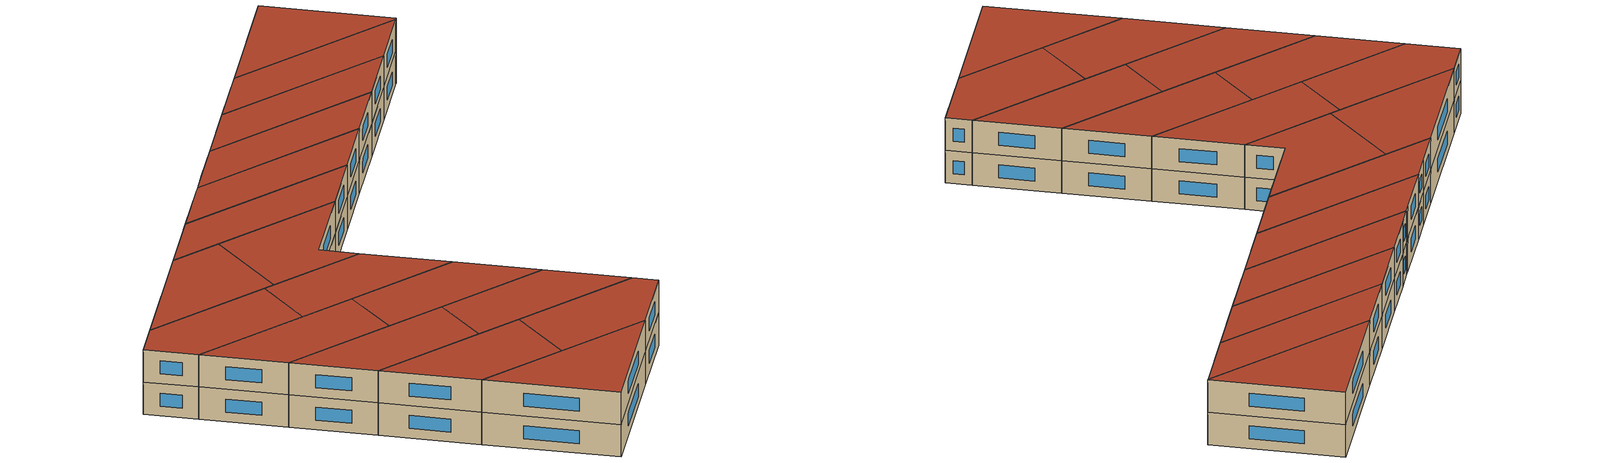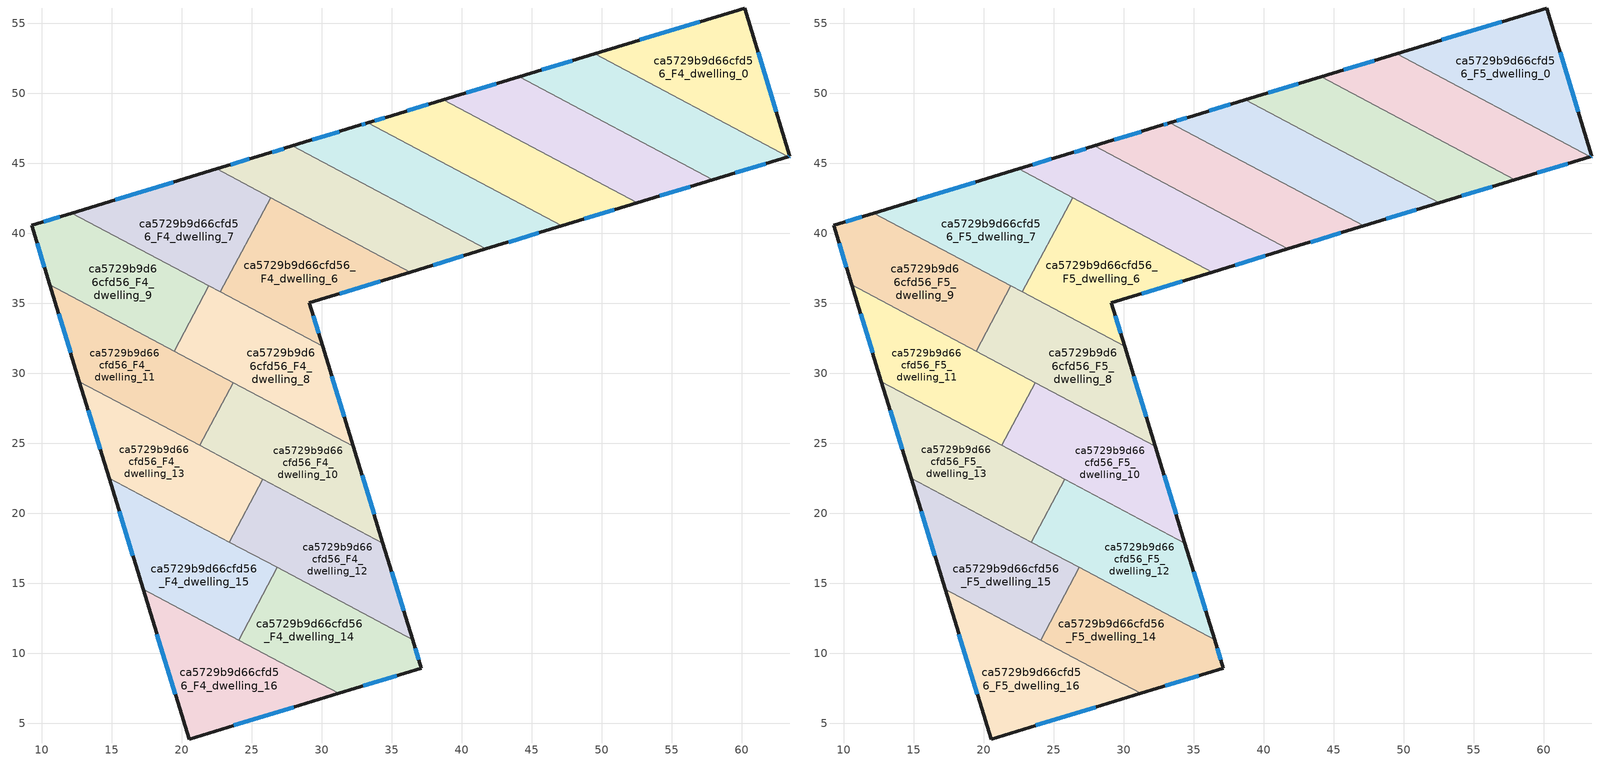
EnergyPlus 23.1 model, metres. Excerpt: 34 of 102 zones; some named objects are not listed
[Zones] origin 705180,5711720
ca5729b9d66cfd56_F4_dwelling_0
 floor to ca5729b9d66cfd56_F3_dwelling_0 (EU_floor_Construction): 60.18,56.08 63.43,45.5 63.31,45.47 49.49,52.82 z12
 wall outside (EU_wall_Construction): 63.31,45.47 63.43,45.5 60.18,56.08 49.49,52.82 z12:15
 wall to ca5729b9d66cfd56_F4_dwelling_1 (EU_wall_Construction): 49.49,52.82 63.31,45.47 z12:15
 window (EU_Window_Construction): 56.98,55.11 52.69,53.8 / 62.45,48.67 61.15,52.92 / 63.35,45.48 63.39,45.49 z12.9:14.1
ca5729b9d66cfd56_F4_dwelling_1
 floor to ca5729b9d66cfd56_F3_dwelling_1 (EU_floor_Construction): 63.31,45.47 57.91,43.82 44.08,51.18 49.49,52.82 z12
 wall outside (EU_wall_Construction): 49.49,52.82 44.08,51.18 / 57.91,43.82 63.31,45.47 z12:15
 wall to ca5729b9d66cfd56_F4_dwelling_2 (EU_wall_Construction): 44.08,51.18 57.91,43.82 z12:15
 window (EU_Window_Construction): 47.87,52.33 45.7,51.67 / 59.53,44.31 61.69,44.97 z12.9:14.1
ca5729b9d66cfd56_F4_dwelling_10
 floor to ca5729b9d66cfd56_F3_dwelling_10 (EU_floor_Construction): 32.25,24.77 34.36,17.87 21.27,24.84 23.66,29.33 z12
 wall outside (EU_wall_Construction): 34.36,17.87 32.25,24.77 z12:15
 wall to ca5729b9d66cfd56_F4_dwelling_11 (EU_wall_Construction): 23.66,29.33 21.27,24.84 z12:15
 wall to ca5729b9d66cfd56_F4_dwelling_12 (EU_wall_Construction): 25.78,22.44 34.36,17.87 z12:15
 wall to ca5729b9d66cfd56_F4_dwelling_8 (EU_wall_Construction): 32.25,24.77 23.66,29.33 z12:15
 wall to ca5729b9d66cfd56_F4_dwelling_13 (EU_wall_Construction): 21.27,24.84 25.78,22.44 z12:15
 window (EU_Window_Construction): 33.73,19.94 32.88,22.7 z12.9:14.1
ca5729b9d66cfd56_F4_dwelling_11
 floor to ca5729b9d66cfd56_F3_dwelling_11 (EU_floor_Construction): 23.66,29.33 21.27,24.84 12.69,29.41 10.57,36.3 z12
 wall outside (EU_wall_Construction): 10.57,36.3 12.69,29.41 z12:15
 wall to ca5729b9d66cfd56_F4_dwelling_9 (EU_wall_Construction): 19.46,31.57 10.57,36.3 z12:15
 wall to ca5729b9d66cfd56_F4_dwelling_13 (EU_wall_Construction): 12.69,29.41 21.27,24.84 z12:15
 wall to ca5729b9d66cfd56_F4_dwelling_8 (EU_wall_Construction): 23.66,29.33 19.46,31.57 z12:15
 window (EU_Window_Construction): 11.21,34.24 12.05,31.47 z12.9:14.1
ca5729b9d66cfd56_F4_dwelling_12
 floor to ca5729b9d66cfd56_F3_dwelling_12 (EU_floor_Construction): 34.36,17.87 36.47,10.98 23.38,17.94 25.78,22.44 z12
 wall outside (EU_wall_Construction): 36.47,10.98 34.36,17.87 z12:15
 wall to ca5729b9d66cfd56_F4_dwelling_13 (EU_wall_Construction): 25.78,22.44 23.38,17.94 z12:15
 wall to ca5729b9d66cfd56_F4_dwelling_14 (EU_wall_Construction): 26.8,16.13 36.47,10.98 z12:15
 wall to ca5729b9d66cfd56_F4_dwelling_15 (EU_wall_Construction): 23.38,17.94 26.8,16.13 z12:15
 window (EU_Window_Construction): 35.84,13.04 34.99,15.81 z12.9:14.1
ca5729b9d66cfd56_F4_dwelling_13
 floor to ca5729b9d66cfd56_F3_dwelling_13 (EU_floor_Construction): 25.78,22.44 23.38,17.94 14.8,22.51 12.69,29.41 z12
 wall outside (EU_wall_Construction): 12.69,29.41 14.8,22.51 z12:15
 wall to ca5729b9d66cfd56_F4_dwelling_15 (EU_wall_Construction): 14.8,22.51 23.38,17.94 z12:15
 window (EU_Window_Construction): 13.32,27.34 14.17,24.58 z12.9:14.1
ca5729b9d66cfd56_F4_dwelling_14
 floor to ca5729b9d66cfd56_F3_dwelling_14 (EU_floor_Construction): 36.47,10.98 37.1,8.93 31.2,7.14 24.05,10.95 26.8,16.12 z12
 wall outside (EU_wall_Construction): 31.2,7.14 37.1,8.93 36.47,10.98 z12:15
 wall to ca5729b9d66cfd56_F4_dwelling_15 (EU_wall_Construction): 26.8,16.12 24.05,10.95 z12:15
 wall to ca5729b9d66cfd56_F4_dwelling_16 (EU_wall_Construction): 24.05,10.95 31.2,7.14 z12:15
 window (EU_Window_Construction): 36.91,9.55 36.66,10.37 / 32.97,7.67 35.34,8.4 z12.9:14.1
ca5729b9d66cfd56_F4_dwelling_15
 floor to ca5729b9d66cfd56_F3_dwelling_15 (EU_floor_Construction): 26.8,16.12 24.05,10.95 17.23,14.57 14.8,22.51 z12
 wall outside (EU_wall_Construction): 14.8,22.51 17.23,14.57 z12:15
 wall to ca5729b9d66cfd56_F4_dwelling_16 (EU_wall_Construction): 17.23,14.57 24.04,10.95 z12:15
 window (EU_Window_Construction): 15.53,20.13 16.51,16.95 z12.9:14.1
ca5729b9d66cfd56_F4_dwelling_16
 floor to ca5729b9d66cfd56_F3_dwelling_16 (EU_floor_Construction): 31.2,7.14 20.51,3.88 17.23,14.57 z12
 wall outside (EU_wall_Construction): 17.23,14.57 20.51,3.88 31.2,7.14 z12:15
 window (EU_Window_Construction): 18.22,11.37 19.53,7.08 / 23.71,4.85 28,6.16 z12.9:14.1
ca5729b9d66cfd56_F4_dwelling_2
 floor to ca5729b9d66cfd56_F3_dwelling_2 (EU_floor_Construction): 57.91,43.82 52.51,42.17 38.68,49.53 44.08,51.18 z12
 wall outside (EU_wall_Construction): 44.08,51.18 38.68,49.53 / 52.51,42.17 57.91,43.82 z12:15
 wall to ca5729b9d66cfd56_F4_dwelling_3 (EU_wall_Construction): 38.68,49.53 52.51,42.17 z12:15
 window (EU_Window_Construction): 42.47,50.68 40.3,50.02 / 54.13,42.66 56.29,43.32 z12.9:14.1
ca5729b9d66cfd56_F4_dwelling_3
 floor to ca5729b9d66cfd56_F3_dwelling_3 (EU_floor_Construction): 52.51,42.17 47.11,40.52 33.28,47.88 35,48.41 38.68,49.53 z12
 wall outside (EU_wall_Construction): 47.11,40.52 52.51,42.17 / 38.68,49.53 35,48.41 33.28,47.88 z12:15
 wall to ca5729b9d66cfd56_F4_dwelling_4 (EU_wall_Construction): 33.28,47.88 47.11,40.52 z12:15
 window (EU_Window_Construction): 48.73,41.02 50.9,41.68 / 34.48,48.25 33.79,48.04 / 37.58,49.19 36.1,48.74 z12.9:14.1
ca5729b9d66cfd56_F4_dwelling_4
 floor to ca5729b9d66cfd56_F3_dwelling_4 (EU_floor_Construction): 47.11,40.52 41.72,38.88 27.88,46.24 32.66,47.7 33.28,47.88 z12
 wall outside (EU_wall_Construction): 41.72,38.88 47.11,40.52 / 33.28,47.88 32.66,47.7 27.88,46.24 z12:15
 wall to ca5729b9d66cfd56_F4_dwelling_5 (EU_wall_Construction): 27.88,46.24 41.72,38.88 z12:15
 window (EU_Window_Construction): 43.33,39.37 45.5,40.03 / 31.23,47.26 29.31,46.67 / 33.09,47.83 32.84,47.75 z12.9:14.1
ca5729b9d66cfd56_F4_dwelling_5
 floor to ca5729b9d66cfd56_F3_dwelling_5 (EU_floor_Construction): 41.72,38.88 36.32,37.23 22.48,44.59 25.82,45.61 27.88,46.24 z12
 wall outside (EU_wall_Construction): 36.32,37.23 41.72,38.88 / 27.88,46.24 25.82,45.61 22.48,44.59 z12:15
 wall to ca5729b9d66cfd56_F4_dwelling_6 (EU_wall_Construction): 26.33,42.54 36.32,37.23 z12:15
 wall to ca5729b9d66cfd56_F4_dwelling_7 (EU_wall_Construction): 22.48,44.59 26.33,42.54 z12:15
 window (EU_Window_Construction): 37.94,37.72 40.1,38.38 / 24.82,45.3 23.48,44.9 / 27.26,46.05 26.44,45.79 z12.9:14.1
ca5729b9d66cfd56_F4_dwelling_6
 floor to ca5729b9d66cfd56_F3_dwelling_6 (EU_floor_Construction): 36.32,37.23 29.1,35.03 30.06,31.91 22.75,35.8 26.33,42.54 z12
 wall outside (EU_wall_Construction): 30.06,31.91 29.1,35.03 36.32,37.23 z12:15
 wall to ca5729b9d66cfd56_F4_dwelling_7 (EU_wall_Construction): 26.33,42.54 22.75,35.8 z12:15
 wall to ca5729b9d66cfd56_F4_dwelling_8 (EU_wall_Construction): 22.75,35.8 30.06,31.91 z12:15
 window (EU_Window_Construction): 31.26,35.68 34.16,36.57 / 29.77,32.84 29.39,34.09 z12.9:14.1
ca5729b9d66cfd56_F4_dwelling_7
 floor to ca5729b9d66cfd56_F3_dwelling_7 (EU_floor_Construction): 26.33,42.54 22.75,35.8 12.15,41.44 22.48,44.59 z12
 wall outside (EU_wall_Construction): 22.48,44.59 12.15,41.44 z12:15
 wall to ca5729b9d66cfd56_F4_dwelling_9 (EU_wall_Construction): 12.15,41.44 21.93,36.23 z12:15
 wall to ca5729b9d66cfd56_F4_dwelling_8 (EU_wall_Construction): 21.94,36.23 22.75,35.8 z12:15
 window (EU_Window_Construction): 19.39,43.65 15.24,42.38 z12.9:14.1
ca5729b9d66cfd56_F4_dwelling_8
 floor to ca5729b9d66cfd56_F3_dwelling_8 (EU_floor_Construction): 30.06,31.91 32.25,24.77 19.46,31.57 21.94,36.23 z12
 wall outside (EU_wall_Construction): 32.25,24.77 30.06,31.91 z12:15
 wall to ca5729b9d66cfd56_F4_dwelling_9 (EU_wall_Construction): 21.94,36.23 19.46,31.57 z12:15
 window (EU_Window_Construction): 31.59,26.9 30.71,29.77 z12.9:14.1
ca5729b9d66cfd56_F4_dwelling_9
 floor to ca5729b9d66cfd56_F3_dwelling_9 (EU_floor_Construction): 21.94,36.23 19.46,31.57 10.57,36.3 9.27,40.56 12.15,41.44 z12
 wall outside (EU_wall_Construction): 12.15,41.44 9.27,40.56 10.57,36.3 z12:15
 window (EU_Window_Construction): 9.66,39.29 10.18,37.58 / 11.29,41.18 10.13,40.82 z12.9:14.1
ca5729b9d66cfd56_F5_dwelling_0
 floor to ca5729b9d66cfd56_F4_dwelling_0 (EU_floor_Construction): 60.18,56.08 63.43,45.5 63.31,45.47 49.49,52.82 z15
 wall outside (EU_wall_Construction): 63.31,45.47 63.43,45.5 60.18,56.08 49.49,52.82 z15:18
 wall to ca5729b9d66cfd56_F5_dwelling_1 (EU_wall_Construction): 49.49,52.82 63.31,45.47 z15:18
 window (EU_Window_Construction): 56.98,55.11 52.69,53.8 / 62.45,48.67 61.15,52.92 / 63.35,45.48 63.39,45.49 z15.9:17.1
 roof outside (EU_roof_Construction): 63.43,45.5 60.18,56.08 49.49,52.82 63.31,45.47 z18
ca5729b9d66cfd56_F5_dwelling_1
 floor to ca5729b9d66cfd56_F4_dwelling_1 (EU_floor_Construction): 63.31,45.47 57.91,43.82 44.08,51.18 49.49,52.82 z15
 wall outside (EU_wall_Construction): 49.49,52.82 44.08,51.18 / 57.91,43.82 63.31,45.47 z15:18
 wall to ca5729b9d66cfd56_F5_dwelling_2 (EU_wall_Construction): 44.08,51.18 57.91,43.82 z15:18
 window (EU_Window_Construction): 47.87,52.33 45.7,51.67 / 59.53,44.31 61.69,44.97 z15.9:17.1
 roof outside (EU_roof_Construction): 63.31,45.47 49.49,52.82 44.08,51.18 57.91,43.82 z18
ca5729b9d66cfd56_F5_dwelling_10
 floor to ca5729b9d66cfd56_F4_dwelling_10 (EU_floor_Construction): 32.25,24.77 34.36,17.87 21.27,24.84 23.66,29.33 z15
 wall outside (EU_wall_Construction): 34.36,17.87 32.25,24.77 z15:18
 wall to ca5729b9d66cfd56_F5_dwelling_11 (EU_wall_Construction): 23.66,29.33 21.27,24.84 z15:18
 wall to ca5729b9d66cfd56_F5_dwelling_12 (EU_wall_Construction): 25.78,22.44 34.36,17.87 z15:18
 wall to ca5729b9d66cfd56_F5_dwelling_8 (EU_wall_Construction): 32.25,24.77 23.66,29.33 z15:18
 wall to ca5729b9d66cfd56_F5_dwelling_13 (EU_wall_Construction): 21.27,24.84 25.78,22.44 z15:18
 window (EU_Window_Construction): 33.73,19.94 32.88,22.7 z15.9:17.1
 roof outside (EU_roof_Construction): 34.36,17.87 32.25,24.77 23.66,29.33 21.27,24.84 z18
ca5729b9d66cfd56_F5_dwelling_11
 floor to ca5729b9d66cfd56_F4_dwelling_11 (EU_floor_Construction): 23.66,29.33 21.27,24.84 12.69,29.41 10.57,36.3 z15
 wall outside (EU_wall_Construction): 10.57,36.3 12.69,29.41 z15:18
 wall to ca5729b9d66cfd56_F5_dwelling_9 (EU_wall_Construction): 19.46,31.57 10.57,36.3 z15:18
 wall to ca5729b9d66cfd56_F5_dwelling_13 (EU_wall_Construction): 12.69,29.41 21.27,24.84 z15:18
 wall to ca5729b9d66cfd56_F5_dwelling_8 (EU_wall_Construction): 23.66,29.33 19.46,31.57 z15:18
 window (EU_Window_Construction): 11.21,34.24 12.05,31.47 z15.9:17.1
 roof outside (EU_roof_Construction): 21.27,24.84 23.66,29.33 10.57,36.3 12.69,29.41 z18
ca5729b9d66cfd56_F5_dwelling_12
 floor to ca5729b9d66cfd56_F4_dwelling_12 (EU_floor_Construction): 34.36,17.87 36.47,10.98 23.38,17.94 25.78,22.44 z15
 wall outside (EU_wall_Construction): 36.47,10.98 34.36,17.87 z15:18
 wall to ca5729b9d66cfd56_F5_dwelling_13 (EU_wall_Construction): 25.78,22.44 23.38,17.94 z15:18
 wall to ca5729b9d66cfd56_F5_dwelling_14 (EU_wall_Construction): 26.8,16.13 36.47,10.98 z15:18
 wall to ca5729b9d66cfd56_F5_dwelling_15 (EU_wall_Construction): 23.38,17.94 26.8,16.13 z15:18
 window (EU_Window_Construction): 35.84,13.04 34.99,15.81 z15.9:17.1
 roof outside (EU_roof_Construction): 36.47,10.98 34.36,17.87 25.78,22.44 23.38,17.94 z18
ca5729b9d66cfd56_F5_dwelling_13
 floor to ca5729b9d66cfd56_F4_dwelling_13 (EU_floor_Construction): 25.78,22.44 23.38,17.94 14.8,22.51 12.69,29.41 z15
 wall outside (EU_wall_Construction): 12.69,29.41 14.8,22.51 z15:18
 wall to ca5729b9d66cfd56_F5_dwelling_15 (EU_wall_Construction): 14.8,22.51 23.38,17.94 z15:18
 window (EU_Window_Construction): 13.32,27.34 14.17,24.58 z15.9:17.1
 roof outside (EU_roof_Construction): 23.38,17.94 25.78,22.44 12.69,29.41 14.8,22.51 z18
ca5729b9d66cfd56_F5_dwelling_14
 floor to ca5729b9d66cfd56_F4_dwelling_14 (EU_floor_Construction): 36.47,10.98 37.1,8.93 31.2,7.14 24.05,10.95 26.8,16.12 z15
 wall outside (EU_wall_Construction): 31.2,7.14 37.1,8.93 36.47,10.98 z15:18
 wall to ca5729b9d66cfd56_F5_dwelling_15 (EU_wall_Construction): 26.8,16.12 24.05,10.95 z15:18
 wall to ca5729b9d66cfd56_F5_dwelling_16 (EU_wall_Construction): 24.05,10.95 31.2,7.14 z15:18
 window (EU_Window_Construction): 36.91,9.55 36.66,10.37 / 32.97,7.67 35.34,8.4 z15.9:17.1
 roof outside (EU_roof_Construction): 37.1,8.93 36.47,10.98 26.8,16.12 24.05,10.95 31.2,7.14 z18
ca5729b9d66cfd56_F5_dwelling_15
 floor to ca5729b9d66cfd56_F4_dwelling_15 (EU_floor_Construction): 26.8,16.12 24.05,10.95 17.23,14.57 14.8,22.51 z15
 wall outside (EU_wall_Construction): 14.8,22.51 17.23,14.57 z15:18
 wall to ca5729b9d66cfd56_F5_dwelling_16 (EU_wall_Construction): 17.23,14.57 24.04,10.95 z15:18
 window (EU_Window_Construction): 15.53,20.13 16.51,16.95 z15.9:17.1
 roof outside (EU_roof_Construction): 24.05,10.95 26.8,16.12 14.8,22.51 17.23,14.57 z18
ca5729b9d66cfd56_F5_dwelling_16
 floor to ca5729b9d66cfd56_F4_dwelling_16 (EU_floor_Construction): 31.2,7.14 20.51,3.88 17.23,14.57 z15
 wall outside (EU_wall_Construction): 17.23,14.57 20.51,3.88 31.2,7.14 z15:18
 window (EU_Window_Construction): 18.22,11.37 19.53,7.08 / 23.71,4.85 28,6.16 z15.9:17.1
 roof outside (EU_roof_Construction): 31.2,7.14 17.23,14.57 20.51,3.88 z18
ca5729b9d66cfd56_F5_dwelling_2
 floor to ca5729b9d66cfd56_F4_dwelling_2 (EU_floor_Construction): 57.91,43.82 52.51,42.17 38.68,49.53 44.08,51.18 z15
 wall outside (EU_wall_Construction): 44.08,51.18 38.68,49.53 / 52.51,42.17 57.91,43.82 z15:18
 wall to ca5729b9d66cfd56_F5_dwelling_3 (EU_wall_Construction): 38.68,49.53 52.51,42.17 z15:18
 window (EU_Window_Construction): 42.47,50.68 40.3,50.02 / 54.13,42.66 56.29,43.32 z15.9:17.1
 roof outside (EU_roof_Construction): 57.91,43.82 44.08,51.18 38.68,49.53 52.51,42.17 z18
ca5729b9d66cfd56_F5_dwelling_3
 floor to ca5729b9d66cfd56_F4_dwelling_3 (EU_floor_Construction): 52.51,42.17 47.11,40.52 33.28,47.88 35,48.41 38.68,49.53 z15
 wall outside (EU_wall_Construction): 47.11,40.52 52.51,42.17 / 38.68,49.53 35,48.41 33.28,47.88 z15:18
 wall to ca5729b9d66cfd56_F5_dwelling_4 (EU_wall_Construction): 33.28,47.88 47.11,40.52 z15:18
 window (EU_Window_Construction): 48.73,41.02 50.9,41.68 / 34.48,48.25 33.79,48.04 / 37.58,49.19 36.1,48.74 z15.9:17.1
 roof outside (EU_roof_Construction): 52.51,42.17 38.68,49.53 35,48.41 33.28,47.88 47.11,40.52 z18
ca5729b9d66cfd56_F5_dwelling_4
 floor to ca5729b9d66cfd56_F4_dwelling_4 (EU_floor_Construction): 47.11,40.52 41.72,38.88 27.88,46.24 32.66,47.7 33.28,47.88 z15
 wall outside (EU_wall_Construction): 41.72,38.88 47.11,40.52 / 33.28,47.88 32.66,47.7 27.88,46.24 z15:18
 wall to ca5729b9d66cfd56_F5_dwelling_5 (EU_wall_Construction): 27.88,46.24 41.72,38.88 z15:18
 window (EU_Window_Construction): 43.33,39.37 45.5,40.03 / 31.23,47.26 29.31,46.67 / 33.09,47.83 32.84,47.75 z15.9:17.1
 roof outside (EU_roof_Construction): 47.11,40.52 33.28,47.88 32.66,47.7 27.88,46.24 41.72,38.88 z18
ca5729b9d66cfd56_F5_dwelling_5
 floor to ca5729b9d66cfd56_F4_dwelling_5 (EU_floor_Construction): 41.72,38.88 36.32,37.23 22.48,44.59 25.82,45.61 27.88,46.24 z15
 wall outside (EU_wall_Construction): 36.32,37.23 41.72,38.88 / 27.88,46.24 25.82,45.61 22.48,44.59 z15:18
 wall to ca5729b9d66cfd56_F5_dwelling_6 (EU_wall_Construction): 26.33,42.54 36.32,37.23 z15:18
 wall to ca5729b9d66cfd56_F5_dwelling_7 (EU_wall_Construction): 22.48,44.59 26.33,42.54 z15:18
 window (EU_Window_Construction): 37.94,37.72 40.1,38.38 / 24.82,45.3 23.48,44.9 / 27.26,46.05 26.44,45.79 z15.9:17.1
 roof outside (EU_roof_Construction): 41.72,38.88 27.88,46.24 25.82,45.61 22.48,44.59 36.32,37.23 z18
ca5729b9d66cfd56_F5_dwelling_6
 floor to ca5729b9d66cfd56_F4_dwelling_6 (EU_floor_Construction): 36.32,37.23 29.1,35.03 30.06,31.91 22.75,35.8 26.33,42.54 z15
 wall outside (EU_wall_Construction): 30.06,31.91 29.1,35.03 36.32,37.23 z15:18
 wall to ca5729b9d66cfd56_F5_dwelling_7 (EU_wall_Construction): 26.33,42.54 22.75,35.8 z15:18
 wall to ca5729b9d66cfd56_F5_dwelling_8 (EU_wall_Construction): 22.75,35.8 30.06,31.91 z15:18
 window (EU_Window_Construction): 31.26,35.68 34.16,36.57 / 29.77,32.84 29.39,34.09 z15.9:17.1
 roof outside (EU_roof_Construction): 36.32,37.23 26.33,42.54 22.75,35.8 30.06,31.91 29.1,35.03 z18
ca5729b9d66cfd56_F5_dwelling_7
 floor to ca5729b9d66cfd56_F4_dwelling_7 (EU_floor_Construction): 26.33,42.54 22.75,35.8 12.15,41.44 22.48,44.59 z15
 wall outside (EU_wall_Construction): 22.48,44.59 12.15,41.44 z15:18
 wall to ca5729b9d66cfd56_F5_dwelling_9 (EU_wall_Construction): 12.15,41.44 21.93,36.23 z15:18
 wall to ca5729b9d66cfd56_F5_dwelling_8 (EU_wall_Construction): 21.94,36.23 22.75,35.8 z15:18
 window (EU_Window_Construction): 19.39,43.65 15.24,42.38 z15.9:17.1
 roof outside (EU_roof_Construction): 22.75,35.8 26.33,42.54 22.48,44.59 12.15,41.44 z18
ca5729b9d66cfd56_F5_dwelling_8
 floor to ca5729b9d66cfd56_F4_dwelling_8 (EU_floor_Construction): 30.06,31.91 32.25,24.77 19.46,31.57 21.94,36.23 z15
 wall outside (EU_wall_Construction): 32.25,24.77 30.06,31.91 z15:18
 wall to ca5729b9d66cfd56_F5_dwelling_9 (EU_wall_Construction): 21.94,36.23 19.46,31.57 z15:18
 window (EU_Window_Construction): 31.59,26.9 30.71,29.77 z15.9:17.1
 roof outside (EU_roof_Construction): 32.25,24.77 30.06,31.91 21.94,36.23 19.46,31.57 z18
ca5729b9d66cfd56_F5_dwelling_9
 floor to ca5729b9d66cfd56_F4_dwelling_9 (EU_floor_Construction): 21.94,36.23 19.46,31.57 10.57,36.3 9.27,40.56 12.15,41.44 z15
 wall outside (EU_wall_Construction): 12.15,41.44 9.27,40.56 10.57,36.3 z15:18
 window (EU_Window_Construction): 9.66,39.29 10.18,37.58 / 11.29,41.18 10.13,40.82 z15.9:17.1
 roof outside (EU_roof_Construction): 19.46,31.57 21.94,36.23 12.15,41.44 9.27,40.56 10.57,36.3 z18
[Building]
EU S2 Campaign: North Axis=0; Terrain=City; Solar Distribution=FullExterior
[Site:Location]
London: Latitude=51.5; Longitude=-0.5; Time Zone=0; Elevation=25
[SizingPeriod:WeatherFileDays]
AnnualSizingPeriod: Begin Month=1; Begin Day of Month=1; End Month=12; End Day of Month=31; Day of Week for Start Day=Monday; Use Weather File Daylight Saving Period=No; Use Weather File Rain and Snow Indicators=No
[MATERIAL]
EU_InternalMass_Material: Roughness=MediumRough; Thickness=0.1; Conductivity=1; Density=1800; Specific Heat=900; Thermal Absorptance=0.9; Solar Absorptance=0.7; Visible Absorptance=0.7
[MATERIAL:NOMASS] Roughness=MediumRough; Thermal Absorptance=0.9; Solar Absorptance=0.7; Visible Absorptance=0.7
Name | Thermal Resistance
EU_wall_NoMass | 1.04674
EU_roof_NoMass | 4.32442
EU_floor_NoMass | 2.04616
[WINDOWMATERIAL:SIMPLEGLAZINGSYSTEM]
EU_Window_SimpleGlazing: UFactor=4.25843; Solar Heat Gain Coefficient=0.85; Visible Transmittance=0.85
[CONSTRUCTION]
EU_wall_Construction: EU_wall_NoMass
EU_roof_Construction: EU_roof_NoMass
EU_floor_Construction: EU_floor_NoMass
EU_Window_Construction: EU_Window_SimpleGlazing
EU_InternalMass_Construction: EU_InternalMass_Material
[ZONE] Type=1; Multiplier=1; Ceiling Height=autocalculate; Floor Area=autocalculate; Part of Total Floor Area=Yes
Name | Volume
ca5729b9d66cfd56_F4_dwelling_0; ca5729b9d66cfd56_F5_dwelling_0 | 187.599
ca5729b9d66cfd56_F4_dwelling_1; ca5729b9d66cfd56_F5_dwelling_1 | 187.553
ca5729b9d66cfd56_F4_dwelling_10; ca5729b9d66cfd56_F5_dwelling_10; ca5729b9d66cfd56_F4_dwelling_13; ca5729b9d66cfd56_F5_dwelling_13 | 187.572
ca5729b9d66cfd56_F4_dwelling_11; ca5729b9d66cfd56_F5_dwelling_11 | 187.589
ca5729b9d66cfd56_F4_dwelling_12; ca5729b9d66cfd56_F5_dwelling_12 | 187.573
ca5729b9d66cfd56_F4_dwelling_14; ca5729b9d66cfd56_F5_dwelling_14 | 187.569
ca5729b9d66cfd56_F4_dwelling_15; ca5729b9d66cfd56_F5_dwelling_15 | 187.575
ca5729b9d66cfd56_F4_dwelling_16; ca5729b9d66cfd56_F5_dwelling_16 | 187.562
ca5729b9d66cfd56_F4_dwelling_2; ca5729b9d66cfd56_F5_dwelling_2 | 187.57
ca5729b9d66cfd56_F4_dwelling_3; ca5729b9d66cfd56_F5_dwelling_3 | 187.551
ca5729b9d66cfd56_F4_dwelling_4; ca5729b9d66cfd56_F5_dwelling_4 | 187.606
ca5729b9d66cfd56_F4_dwelling_5; ca5729b9d66cfd56_F5_dwelling_5 | 187.531
ca5729b9d66cfd56_F4_dwelling_6; ca5729b9d66cfd56_F5_dwelling_6 | 187.604
ca5729b9d66cfd56_F4_dwelling_7; ca5729b9d66cfd56_F5_dwelling_7 | 187.545
ca5729b9d66cfd56_F4_dwelling_8; ca5729b9d66cfd56_F5_dwelling_8 | 187.543
ca5729b9d66cfd56_F4_dwelling_9; ca5729b9d66cfd56_F5_dwelling_9 | 187.536
[INTERNALMASS] Construction=EU_InternalMass_Construction
Name | Zone or ZoneList | Surface Area
ca5729b9d66cfd56_F4_dwelling_0_EU_InternalMass | ca5729b9d66cfd56_F4_dwelling_0 | 62.533
ca5729b9d66cfd56_F4_dwelling_1_EU_InternalMass | ca5729b9d66cfd56_F4_dwelling_1 | 62.5174
ca5729b9d66cfd56_F4_dwelling_2_EU_InternalMass | ca5729b9d66cfd56_F4_dwelling_2 | 62.5232
ca5729b9d66cfd56_F4_dwelling_3_EU_InternalMass | ca5729b9d66cfd56_F4_dwelling_3 | 62.5173
ca5729b9d66cfd56_F4_dwelling_4_EU_InternalMass | ca5729b9d66cfd56_F4_dwelling_4 | 62.5347
ca5729b9d66cfd56_F4_dwelling_5_EU_InternalMass | ca5729b9d66cfd56_F4_dwelling_5 | 62.5108
ca5729b9d66cfd56_F4_dwelling_6_EU_InternalMass | ca5729b9d66cfd56_F4_dwelling_6 | 62.5343
ca5729b9d66cfd56_F4_dwelling_7_EU_InternalMass | ca5729b9d66cfd56_F4_dwelling_7 | 62.5229
ca5729b9d66cfd56_F4_dwelling_8_EU_InternalMass | ca5729b9d66cfd56_F4_dwelling_8 | 62.5151
ca5729b9d66cfd56_F4_dwelling_9_EU_InternalMass | ca5729b9d66cfd56_F4_dwelling_9 | 62.5127
ca5729b9d66cfd56_F4_dwelling_10_EU_InternalMass | ca5729b9d66cfd56_F4_dwelling_10 | 62.5247
ca5729b9d66cfd56_F4_dwelling_11_EU_InternalMass | ca5729b9d66cfd56_F4_dwelling_11 | 62.5318
ca5729b9d66cfd56_F4_dwelling_12_EU_InternalMass | ca5729b9d66cfd56_F4_dwelling_12 | 62.5213
ca5729b9d66cfd56_F4_dwelling_13_EU_InternalMass | ca5729b9d66cfd56_F4_dwelling_13 | 62.5223
ca5729b9d66cfd56_F4_dwelling_14_EU_InternalMass | ca5729b9d66cfd56_F4_dwelling_14 | 62.5222
ca5729b9d66cfd56_F4_dwelling_15_EU_InternalMass | ca5729b9d66cfd56_F4_dwelling_15 | 62.5232
ca5729b9d66cfd56_F4_dwelling_16_EU_InternalMass | ca5729b9d66cfd56_F4_dwelling_16 | 62.5202
ca5729b9d66cfd56_F5_dwelling_0_EU_InternalMass | ca5729b9d66cfd56_F5_dwelling_0 | 62.533
ca5729b9d66cfd56_F5_dwelling_1_EU_InternalMass | ca5729b9d66cfd56_F5_dwelling_1 | 62.5174
ca5729b9d66cfd56_F5_dwelling_2_EU_InternalMass | ca5729b9d66cfd56_F5_dwelling_2 | 62.5232
ca5729b9d66cfd56_F5_dwelling_3_EU_InternalMass | ca5729b9d66cfd56_F5_dwelling_3 | 62.5173
ca5729b9d66cfd56_F5_dwelling_4_EU_InternalMass | ca5729b9d66cfd56_F5_dwelling_4 | 62.5347
ca5729b9d66cfd56_F5_dwelling_5_EU_InternalMass | ca5729b9d66cfd56_F5_dwelling_5 | 62.5108
ca5729b9d66cfd56_F5_dwelling_6_EU_InternalMass | ca5729b9d66cfd56_F5_dwelling_6 | 62.5343
ca5729b9d66cfd56_F5_dwelling_7_EU_InternalMass | ca5729b9d66cfd56_F5_dwelling_7 | 62.5229
ca5729b9d66cfd56_F5_dwelling_8_EU_InternalMass | ca5729b9d66cfd56_F5_dwelling_8 | 62.5151
ca5729b9d66cfd56_F5_dwelling_9_EU_InternalMass | ca5729b9d66cfd56_F5_dwelling_9 | 62.5127
ca5729b9d66cfd56_F5_dwelling_10_EU_InternalMass | ca5729b9d66cfd56_F5_dwelling_10 | 62.5247
ca5729b9d66cfd56_F5_dwelling_11_EU_InternalMass | ca5729b9d66cfd56_F5_dwelling_11 | 62.5318
ca5729b9d66cfd56_F5_dwelling_12_EU_InternalMass | ca5729b9d66cfd56_F5_dwelling_12 | 62.5213
ca5729b9d66cfd56_F5_dwelling_13_EU_InternalMass | ca5729b9d66cfd56_F5_dwelling_13 | 62.5223
ca5729b9d66cfd56_F5_dwelling_14_EU_InternalMass | ca5729b9d66cfd56_F5_dwelling_14 | 62.5222
ca5729b9d66cfd56_F5_dwelling_15_EU_InternalMass | ca5729b9d66cfd56_F5_dwelling_15 | 62.5232
ca5729b9d66cfd56_F5_dwelling_16_EU_InternalMass | ca5729b9d66cfd56_F5_dwelling_16 | 62.5202
[OTHEREQUIPMENT] Fuel Type=Electricity; Design Level Calculation Method=Watts/Area; Power per Zone Floor Area=1; Fraction Latent=0; Fraction Radiant=0; Fraction Lost=0; Carbon Dioxide Generation Rate=0; EndUse Subcategory=EU_Step8_InternalGains
Name | Zone or ZoneList or Space or SpaceList | Schedule
EU_Step8_InternalGain_ca5729b9d66cfd56_F4_dwelling_0_f000 | ca5729b9d66cfd56_F4_dwelling_0 | EU_Step8_GainSchedule_ca5729b9d66cfd56_F4_dwelling_0_f000
EU_Step8_InternalGain_ca5729b9d66cfd56_F4_dwelling_1_f000 | ca5729b9d66cfd56_F4_dwelling_1 | EU_Step8_GainSchedule_ca5729b9d66cfd56_F4_dwelling_1_f000
EU_Step8_InternalGain_ca5729b9d66cfd56_F4_dwelling_2_f000 | ca5729b9d66cfd56_F4_dwelling_2 | EU_Step8_GainSchedule_ca5729b9d66cfd56_F4_dwelling_2_f000
EU_Step8_InternalGain_ca5729b9d66cfd56_F4_dwelling_3_f000 | ca5729b9d66cfd56_F4_dwelling_3 | EU_Step8_GainSchedule_ca5729b9d66cfd56_F4_dwelling_3_f000
EU_Step8_InternalGain_ca5729b9d66cfd56_F4_dwelling_4_f000 | ca5729b9d66cfd56_F4_dwelling_4 | EU_Step8_GainSchedule_ca5729b9d66cfd56_F4_dwelling_4_f000
EU_Step8_InternalGain_ca5729b9d66cfd56_F4_dwelling_5_f000 | ca5729b9d66cfd56_F4_dwelling_5 | EU_Step8_GainSchedule_ca5729b9d66cfd56_F4_dwelling_5_f000
EU_Step8_InternalGain_ca5729b9d66cfd56_F4_dwelling_6_f000 | ca5729b9d66cfd56_F4_dwelling_6 | EU_Step8_GainSchedule_ca5729b9d66cfd56_F4_dwelling_6_f000
EU_Step8_InternalGain_ca5729b9d66cfd56_F4_dwelling_7_f000 | ca5729b9d66cfd56_F4_dwelling_7 | EU_Step8_GainSchedule_ca5729b9d66cfd56_F4_dwelling_7_f000
EU_Step8_InternalGain_ca5729b9d66cfd56_F4_dwelling_8_f000 | ca5729b9d66cfd56_F4_dwelling_8 | EU_Step8_GainSchedule_ca5729b9d66cfd56_F4_dwelling_8_f000
EU_Step8_InternalGain_ca5729b9d66cfd56_F4_dwelling_9_f000 | ca5729b9d66cfd56_F4_dwelling_9 | EU_Step8_GainSchedule_ca5729b9d66cfd56_F4_dwelling_9_f000
EU_Step8_InternalGain_ca5729b9d66cfd56_F4_dwelling_10_f000 | ca5729b9d66cfd56_F4_dwelling_10 | EU_Step8_GainSchedule_ca5729b9d66cfd56_F4_dwelling_10_f000
EU_Step8_InternalGain_ca5729b9d66cfd56_F4_dwelling_11_f000 | ca5729b9d66cfd56_F4_dwelling_11 | EU_Step8_GainSchedule_ca5729b9d66cfd56_F4_dwelling_11_f000
EU_Step8_InternalGain_ca5729b9d66cfd56_F4_dwelling_12_f000 | ca5729b9d66cfd56_F4_dwelling_12 | EU_Step8_GainSchedule_ca5729b9d66cfd56_F4_dwelling_12_f000
EU_Step8_InternalGain_ca5729b9d66cfd56_F4_dwelling_13_f000 | ca5729b9d66cfd56_F4_dwelling_13 | EU_Step8_GainSchedule_ca5729b9d66cfd56_F4_dwelling_13_f000
EU_Step8_InternalGain_ca5729b9d66cfd56_F4_dwelling_14_f000 | ca5729b9d66cfd56_F4_dwelling_14 | EU_Step8_GainSchedule_ca5729b9d66cfd56_F4_dwelling_14_f000
EU_Step8_InternalGain_ca5729b9d66cfd56_F4_dwelling_15_f000 | ca5729b9d66cfd56_F4_dwelling_15 | EU_Step8_GainSchedule_ca5729b9d66cfd56_F4_dwelling_15_f000
EU_Step8_InternalGain_ca5729b9d66cfd56_F4_dwelling_16_f000 | ca5729b9d66cfd56_F4_dwelling_16 | EU_Step8_GainSchedule_ca5729b9d66cfd56_F4_dwelling_16_f000
EU_Step8_InternalGain_ca5729b9d66cfd56_F5_dwelling_0_f000 | ca5729b9d66cfd56_F5_dwelling_0 | EU_Step8_GainSchedule_ca5729b9d66cfd56_F5_dwelling_0_f000
EU_Step8_InternalGain_ca5729b9d66cfd56_F5_dwelling_1_f000 | ca5729b9d66cfd56_F5_dwelling_1 | EU_Step8_GainSchedule_ca5729b9d66cfd56_F5_dwelling_1_f000
EU_Step8_InternalGain_ca5729b9d66cfd56_F5_dwelling_2_f000 | ca5729b9d66cfd56_F5_dwelling_2 | EU_Step8_GainSchedule_ca5729b9d66cfd56_F5_dwelling_2_f000
EU_Step8_InternalGain_ca5729b9d66cfd56_F5_dwelling_3_f000 | ca5729b9d66cfd56_F5_dwelling_3 | EU_Step8_GainSchedule_ca5729b9d66cfd56_F5_dwelling_3_f000
EU_Step8_InternalGain_ca5729b9d66cfd56_F5_dwelling_4_f000 | ca5729b9d66cfd56_F5_dwelling_4 | EU_Step8_GainSchedule_ca5729b9d66cfd56_F5_dwelling_4_f000
EU_Step8_InternalGain_ca5729b9d66cfd56_F5_dwelling_5_f000 | ca5729b9d66cfd56_F5_dwelling_5 | EU_Step8_GainSchedule_ca5729b9d66cfd56_F5_dwelling_5_f000
EU_Step8_InternalGain_ca5729b9d66cfd56_F5_dwelling_6_f000 | ca5729b9d66cfd56_F5_dwelling_6 | EU_Step8_GainSchedule_ca5729b9d66cfd56_F5_dwelling_6_f000
EU_Step8_InternalGain_ca5729b9d66cfd56_F5_dwelling_7_f000 | ca5729b9d66cfd56_F5_dwelling_7 | EU_Step8_GainSchedule_ca5729b9d66cfd56_F5_dwelling_7_f000
EU_Step8_InternalGain_ca5729b9d66cfd56_F5_dwelling_8_f000 | ca5729b9d66cfd56_F5_dwelling_8 | EU_Step8_GainSchedule_ca5729b9d66cfd56_F5_dwelling_8_f000
EU_Step8_InternalGain_ca5729b9d66cfd56_F5_dwelling_9_f000 | ca5729b9d66cfd56_F5_dwelling_9 | EU_Step8_GainSchedule_ca5729b9d66cfd56_F5_dwelling_9_f000
EU_Step8_InternalGain_ca5729b9d66cfd56_F5_dwelling_10_f000 | ca5729b9d66cfd56_F5_dwelling_10 | EU_Step8_GainSchedule_ca5729b9d66cfd56_F5_dwelling_10_f000
EU_Step8_InternalGain_ca5729b9d66cfd56_F5_dwelling_11_f000 | ca5729b9d66cfd56_F5_dwelling_11 | EU_Step8_GainSchedule_ca5729b9d66cfd56_F5_dwelling_11_f000
EU_Step8_InternalGain_ca5729b9d66cfd56_F5_dwelling_12_f000 | ca5729b9d66cfd56_F5_dwelling_12 | EU_Step8_GainSchedule_ca5729b9d66cfd56_F5_dwelling_12_f000
EU_Step8_InternalGain_ca5729b9d66cfd56_F5_dwelling_13_f000 | ca5729b9d66cfd56_F5_dwelling_13 | EU_Step8_GainSchedule_ca5729b9d66cfd56_F5_dwelling_13_f000
EU_Step8_InternalGain_ca5729b9d66cfd56_F5_dwelling_14_f000 | ca5729b9d66cfd56_F5_dwelling_14 | EU_Step8_GainSchedule_ca5729b9d66cfd56_F5_dwelling_14_f000
EU_Step8_InternalGain_ca5729b9d66cfd56_F5_dwelling_15_f000 | ca5729b9d66cfd56_F5_dwelling_15 | EU_Step8_GainSchedule_ca5729b9d66cfd56_F5_dwelling_15_f000
EU_Step8_InternalGain_ca5729b9d66cfd56_F5_dwelling_16_f000 | ca5729b9d66cfd56_F5_dwelling_16 | EU_Step8_GainSchedule_ca5729b9d66cfd56_F5_dwelling_16_f000
[ZONEVENTILATION:DESIGNFLOWRATE] Schedule=EU_AlwaysOn; Design Flow Rate Calculation Method=AirChanges/Hour; Air Changes per Hour=0.488719; Ventilation Type=Natural; Fan Pressure Rise=0; Fan Total Efficiency=1; Constant Term Coefficient=1; Temperature Term Coefficient=0; Velocity Term Coefficient=0; Velocity Squared Term Coefficient=0; Minimum Indoor Temperature=-100; Maximum Indoor Temperature=100; Delta Temperature=-100; Minimum Outdoor Temperature=-100; Maximum Outdoor Temperature=100; Maximum Wind Speed=40
Name | Zone or ZoneList or Space or SpaceList
EU_ConstantAir_ca5729b9d66cfd56_F4_dwelling_0 | ca5729b9d66cfd56_F4_dwelling_0
EU_ConstantAir_ca5729b9d66cfd56_F4_dwelling_1 | ca5729b9d66cfd56_F4_dwelling_1
EU_ConstantAir_ca5729b9d66cfd56_F4_dwelling_2 | ca5729b9d66cfd56_F4_dwelling_2
EU_ConstantAir_ca5729b9d66cfd56_F4_dwelling_3 | ca5729b9d66cfd56_F4_dwelling_3
EU_ConstantAir_ca5729b9d66cfd56_F4_dwelling_4 | ca5729b9d66cfd56_F4_dwelling_4
EU_ConstantAir_ca5729b9d66cfd56_F4_dwelling_5 | ca5729b9d66cfd56_F4_dwelling_5
EU_ConstantAir_ca5729b9d66cfd56_F4_dwelling_6 | ca5729b9d66cfd56_F4_dwelling_6
EU_ConstantAir_ca5729b9d66cfd56_F4_dwelling_7 | ca5729b9d66cfd56_F4_dwelling_7
EU_ConstantAir_ca5729b9d66cfd56_F4_dwelling_8 | ca5729b9d66cfd56_F4_dwelling_8
EU_ConstantAir_ca5729b9d66cfd56_F4_dwelling_9 | ca5729b9d66cfd56_F4_dwelling_9
EU_ConstantAir_ca5729b9d66cfd56_F4_dwelling_10 | ca5729b9d66cfd56_F4_dwelling_10
EU_ConstantAir_ca5729b9d66cfd56_F4_dwelling_11 | ca5729b9d66cfd56_F4_dwelling_11
EU_ConstantAir_ca5729b9d66cfd56_F4_dwelling_12 | ca5729b9d66cfd56_F4_dwelling_12
EU_ConstantAir_ca5729b9d66cfd56_F4_dwelling_13 | ca5729b9d66cfd56_F4_dwelling_13
EU_ConstantAir_ca5729b9d66cfd56_F4_dwelling_14 | ca5729b9d66cfd56_F4_dwelling_14
EU_ConstantAir_ca5729b9d66cfd56_F4_dwelling_15 | ca5729b9d66cfd56_F4_dwelling_15
EU_ConstantAir_ca5729b9d66cfd56_F4_dwelling_16 | ca5729b9d66cfd56_F4_dwelling_16
EU_ConstantAir_ca5729b9d66cfd56_F5_dwelling_0 | ca5729b9d66cfd56_F5_dwelling_0
EU_ConstantAir_ca5729b9d66cfd56_F5_dwelling_1 | ca5729b9d66cfd56_F5_dwelling_1
EU_ConstantAir_ca5729b9d66cfd56_F5_dwelling_2 | ca5729b9d66cfd56_F5_dwelling_2
EU_ConstantAir_ca5729b9d66cfd56_F5_dwelling_3 | ca5729b9d66cfd56_F5_dwelling_3
EU_ConstantAir_ca5729b9d66cfd56_F5_dwelling_4 | ca5729b9d66cfd56_F5_dwelling_4
EU_ConstantAir_ca5729b9d66cfd56_F5_dwelling_5 | ca5729b9d66cfd56_F5_dwelling_5
EU_ConstantAir_ca5729b9d66cfd56_F5_dwelling_6 | ca5729b9d66cfd56_F5_dwelling_6
EU_ConstantAir_ca5729b9d66cfd56_F5_dwelling_7 | ca5729b9d66cfd56_F5_dwelling_7
EU_ConstantAir_ca5729b9d66cfd56_F5_dwelling_8 | ca5729b9d66cfd56_F5_dwelling_8
EU_ConstantAir_ca5729b9d66cfd56_F5_dwelling_9 | ca5729b9d66cfd56_F5_dwelling_9
EU_ConstantAir_ca5729b9d66cfd56_F5_dwelling_10 | ca5729b9d66cfd56_F5_dwelling_10
EU_ConstantAir_ca5729b9d66cfd56_F5_dwelling_11 | ca5729b9d66cfd56_F5_dwelling_11
EU_ConstantAir_ca5729b9d66cfd56_F5_dwelling_12 | ca5729b9d66cfd56_F5_dwelling_12
EU_ConstantAir_ca5729b9d66cfd56_F5_dwelling_13 | ca5729b9d66cfd56_F5_dwelling_13
EU_ConstantAir_ca5729b9d66cfd56_F5_dwelling_14 | ca5729b9d66cfd56_F5_dwelling_14
EU_ConstantAir_ca5729b9d66cfd56_F5_dwelling_15 | ca5729b9d66cfd56_F5_dwelling_15
EU_ConstantAir_ca5729b9d66cfd56_F5_dwelling_16 | ca5729b9d66cfd56_F5_dwelling_16
[HVACTEMPLATE:THERMOSTAT] Constant Heating Setpoint=20; Constant Cooling Setpoint=50
EU_HeatOnly_ca5729b9d66cfd56_F0_dwelling_11; EU_HeatOnly_ca5729b9d66cfd56_F0_dwelling_12; EU_HeatOnly_ca5729b9d66cfd56_F0_dwelling_13; EU_HeatOnly_ca5729b9d66cfd56_F0_dwelling_14; EU_HeatOnly_ca5729b9d66cfd56_F0_dwelling_15; EU_HeatOnly_ca5729b9d66cfd56_F0_dwelling_16; EU_HeatOnly_ca5729b9d66cfd56_F1_dwelling_0; EU_HeatOnly_ca5729b9d66cfd56_F1_dwelling_1; EU_HeatOnly_ca5729b9d66cfd56_F1_dwelling_2; EU_HeatOnly_ca5729b9d66cfd56_F1_dwelling_3; EU_HeatOnly_ca5729b9d66cfd56_F1_dwelling_4; EU_HeatOnly_ca5729b9d66cfd56_F1_dwelling_5; EU_HeatOnly_ca5729b9d66cfd56_F1_dwelling_6; EU_HeatOnly_ca5729b9d66cfd56_F1_dwelling_7
[HVACTEMPLATE:ZONE:IDEALLOADSAIRSYSTEM] System Availability Schedule=EU_AlwaysOn; Maximum Heating Supply Air Temperature=50; Minimum Cooling Supply Air Temperature=13; Maximum Heating Supply Air Humidity Ratio=0.0156; Minimum Cooling Supply Air Humidity Ratio=0.0077; Heating Limit=NoLimit; Cooling Limit=NoLimit; Heating Availability Schedule=EU_AlwaysOn; Cooling Availability Schedule=EU_CoolingOff; Dehumidification Control Type=ConstantSensibleHeatRatio; Cooling Sensible Heat Ratio=0.7; Dehumidification Setpoint=60; Humidification Control Type=None; Humidification Setpoint=30; Outdoor Air Method=None; Outdoor Air Flow Rate per Person=0.00944; Outdoor Air Flow Rate per Zone Floor Area=0; Outdoor Air Flow Rate per Zone=0; Demand Controlled Ventilation Type=None; Outdoor Air Economizer Type=NoEconomizer; Heat Recovery Type=None; Sensible Heat Recovery Effectiveness=0.7; Latent Heat Recovery Effectiveness=0.65
Name | Template Thermostat
ca5729b9d66cfd56_F4_dwelling_0 | EU_HeatOnly_ca5729b9d66cfd56_F4_dwelling_0
ca5729b9d66cfd56_F4_dwelling_1 | EU_HeatOnly_ca5729b9d66cfd56_F4_dwelling_1
ca5729b9d66cfd56_F4_dwelling_2 | EU_HeatOnly_ca5729b9d66cfd56_F4_dwelling_2
ca5729b9d66cfd56_F4_dwelling_3 | EU_HeatOnly_ca5729b9d66cfd56_F4_dwelling_3
ca5729b9d66cfd56_F4_dwelling_4 | EU_HeatOnly_ca5729b9d66cfd56_F4_dwelling_4
ca5729b9d66cfd56_F4_dwelling_5 | EU_HeatOnly_ca5729b9d66cfd56_F4_dwelling_5
ca5729b9d66cfd56_F4_dwelling_6 | EU_HeatOnly_ca5729b9d66cfd56_F4_dwelling_6
ca5729b9d66cfd56_F4_dwelling_7 | EU_HeatOnly_ca5729b9d66cfd56_F4_dwelling_7
ca5729b9d66cfd56_F4_dwelling_8 | EU_HeatOnly_ca5729b9d66cfd56_F4_dwelling_8
ca5729b9d66cfd56_F4_dwelling_9 | EU_HeatOnly_ca5729b9d66cfd56_F4_dwelling_9
ca5729b9d66cfd56_F4_dwelling_10 | EU_HeatOnly_ca5729b9d66cfd56_F4_dwelling_10
ca5729b9d66cfd56_F4_dwelling_11 | EU_HeatOnly_ca5729b9d66cfd56_F4_dwelling_11
ca5729b9d66cfd56_F4_dwelling_12 | EU_HeatOnly_ca5729b9d66cfd56_F4_dwelling_12
ca5729b9d66cfd56_F4_dwelling_13 | EU_HeatOnly_ca5729b9d66cfd56_F4_dwelling_13
ca5729b9d66cfd56_F4_dwelling_14 | EU_HeatOnly_ca5729b9d66cfd56_F4_dwelling_14
ca5729b9d66cfd56_F4_dwelling_15 | EU_HeatOnly_ca5729b9d66cfd56_F4_dwelling_15
ca5729b9d66cfd56_F4_dwelling_16 | EU_HeatOnly_ca5729b9d66cfd56_F4_dwelling_16
ca5729b9d66cfd56_F5_dwelling_0 | EU_HeatOnly_ca5729b9d66cfd56_F5_dwelling_0
ca5729b9d66cfd56_F5_dwelling_1 | EU_HeatOnly_ca5729b9d66cfd56_F5_dwelling_1
ca5729b9d66cfd56_F5_dwelling_2 | EU_HeatOnly_ca5729b9d66cfd56_F5_dwelling_2
ca5729b9d66cfd56_F5_dwelling_3 | EU_HeatOnly_ca5729b9d66cfd56_F5_dwelling_3
ca5729b9d66cfd56_F5_dwelling_4 | EU_HeatOnly_ca5729b9d66cfd56_F5_dwelling_4
ca5729b9d66cfd56_F5_dwelling_5 | EU_HeatOnly_ca5729b9d66cfd56_F5_dwelling_5
ca5729b9d66cfd56_F5_dwelling_6 | EU_HeatOnly_ca5729b9d66cfd56_F5_dwelling_6
ca5729b9d66cfd56_F5_dwelling_7 | EU_HeatOnly_ca5729b9d66cfd56_F5_dwelling_7
ca5729b9d66cfd56_F5_dwelling_8 | EU_HeatOnly_ca5729b9d66cfd56_F5_dwelling_8
ca5729b9d66cfd56_F5_dwelling_9 | EU_HeatOnly_ca5729b9d66cfd56_F5_dwelling_9
ca5729b9d66cfd56_F5_dwelling_10 | EU_HeatOnly_ca5729b9d66cfd56_F5_dwelling_10
ca5729b9d66cfd56_F5_dwelling_11 | EU_HeatOnly_ca5729b9d66cfd56_F5_dwelling_11
ca5729b9d66cfd56_F5_dwelling_12 | EU_HeatOnly_ca5729b9d66cfd56_F5_dwelling_12
ca5729b9d66cfd56_F5_dwelling_13 | EU_HeatOnly_ca5729b9d66cfd56_F5_dwelling_13
ca5729b9d66cfd56_F5_dwelling_14 | EU_HeatOnly_ca5729b9d66cfd56_F5_dwelling_14
ca5729b9d66cfd56_F5_dwelling_15 | EU_HeatOnly_ca5729b9d66cfd56_F5_dwelling_15
ca5729b9d66cfd56_F5_dwelling_16 | EU_HeatOnly_ca5729b9d66cfd56_F5_dwelling_16
[SIZING:ZONE] Zone Cooling Design Supply Air Temperature Input Method=SupplyAirTemperature; Zone Cooling Design Supply Air Temperature=13; Zone Heating Design Supply Air Temperature Input Method=SupplyAirTemperature; Zone Heating Design Supply Air Temperature=50; Zone Cooling Design Supply Air Humidity Ratio=0.008; Zone Heating Design Supply Air Humidity Ratio=0.008; Cooling Design Air Flow Method=DesignDay; Cooling Design Air Flow Rate=0; Cooling Minimum Air Flow per Zone Floor Area=0.000762; Cooling Minimum Air Flow=0; Cooling Minimum Air Flow Fraction=0.2; Heating Design Air Flow Method=DesignDay; Heating Design Air Flow Rate=0; Heating Maximum Air Flow per Zone Floor Area=0.002032; Heating Maximum Air Flow=0.141576; Heating Maximum Air Flow Fraction=0.3; Account for Dedicated Outdoor Air System=No; Dedicated Outdoor Air System Control Strategy=NeutralSupplyAir; Dedicated Outdoor Air Low Setpoint Temperature for Design=autosize; Dedicated Outdoor Air High Setpoint Temperature for Design=autosize; Zone Load Sizing Method=Sensible Load Only No Latent Load; Zone Latent Cooling Design Supply Air Humidity Ratio Input Method=HumidityRatioDifference; Zone Cooling Design Supply Air Humidity Ratio Difference=0.005; Zone Latent Heating Design Supply Air Humidity Ratio Input Method=HumidityRatioDifference; Zone Humidification Design Supply Air Humidity Ratio Difference=0.005
ca5729b9d66cfd56_F4_dwelling_0; ca5729b9d66cfd56_F4_dwelling_1; ca5729b9d66cfd56_F4_dwelling_2; ca5729b9d66cfd56_F4_dwelling_3; ca5729b9d66cfd56_F4_dwelling_4; ca5729b9d66cfd56_F4_dwelling_5; ca5729b9d66cfd56_F4_dwelling_6; ca5729b9d66cfd56_F4_dwelling_7; ca5729b9d66cfd56_F4_dwelling_8; ca5729b9d66cfd56_F4_dwelling_9; ca5729b9d66cfd56_F4_dwelling_10; ca5729b9d66cfd56_F4_dwelling_11; ca5729b9d66cfd56_F4_dwelling_12; ca5729b9d66cfd56_F4_dwelling_13; ca5729b9d66cfd56_F4_dwelling_14; ca5729b9d66cfd56_F4_dwelling_15; ca5729b9d66cfd56_F4_dwelling_16; ca5729b9d66cfd56_F5_dwelling_0; ca5729b9d66cfd56_F5_dwelling_1; ca5729b9d66cfd56_F5_dwelling_2; ca5729b9d66cfd56_F5_dwelling_3; ca5729b9d66cfd56_F5_dwelling_4; ca5729b9d66cfd56_F5_dwelling_5; ca5729b9d66cfd56_F5_dwelling_6; ca5729b9d66cfd56_F5_dwelling_7; ca5729b9d66cfd56_F5_dwelling_8; ca5729b9d66cfd56_F5_dwelling_9; ca5729b9d66cfd56_F5_dwelling_10; ca5729b9d66cfd56_F5_dwelling_11; ca5729b9d66cfd56_F5_dwelling_12; ca5729b9d66cfd56_F5_dwelling_13; ca5729b9d66cfd56_F5_dwelling_14; ca5729b9d66cfd56_F5_dwelling_15; ca5729b9d66cfd56_F5_dwelling_16
[SCHEDULE:CONSTANT]
Name | Hourly Value
EU_AlwaysOn | 1
EU_CoolingOff | 0
[SCHEDULE:FILE] Column Number=1; Rows to Skip at Top=0; Number of Hours of Data=8760; Column Separator=Comma; Interpolate to Timestep=No; Minutes per Item=60; Adjust Schedule for Daylight Savings=Yes
Name | File
EU_Step8_GainSchedule_ca5729b9d66cfd56_F4_dwelling_0_f000 | ../../schedules/ca5729b9d66cfd56/ca5729b9d66cfd56_F4_dwelling_0_f000_gain.csv
EU_Step8_GainSchedule_ca5729b9d66cfd56_F4_dwelling_1_f000 | ../../schedules/ca5729b9d66cfd56/ca5729b9d66cfd56_F4_dwelling_1_f000_gain.csv
EU_Step8_GainSchedule_ca5729b9d66cfd56_F4_dwelling_2_f000 | ../../schedules/ca5729b9d66cfd56/ca5729b9d66cfd56_F4_dwelling_2_f000_gain.csv
EU_Step8_GainSchedule_ca5729b9d66cfd56_F4_dwelling_3_f000 | ../../schedules/ca5729b9d66cfd56/ca5729b9d66cfd56_F4_dwelling_3_f000_gain.csv
EU_Step8_GainSchedule_ca5729b9d66cfd56_F4_dwelling_4_f000 | ../../schedules/ca5729b9d66cfd56/ca5729b9d66cfd56_F4_dwelling_4_f000_gain.csv
EU_Step8_GainSchedule_ca5729b9d66cfd56_F4_dwelling_5_f000 | ../../schedules/ca5729b9d66cfd56/ca5729b9d66cfd56_F4_dwelling_5_f000_gain.csv
EU_Step8_GainSchedule_ca5729b9d66cfd56_F4_dwelling_6_f000 | ../../schedules/ca5729b9d66cfd56/ca5729b9d66cfd56_F4_dwelling_6_f000_gain.csv
EU_Step8_GainSchedule_ca5729b9d66cfd56_F4_dwelling_7_f000 | ../../schedules/ca5729b9d66cfd56/ca5729b9d66cfd56_F4_dwelling_7_f000_gain.csv
EU_Step8_GainSchedule_ca5729b9d66cfd56_F4_dwelling_8_f000 | ../../schedules/ca5729b9d66cfd56/ca5729b9d66cfd56_F4_dwelling_8_f000_gain.csv
EU_Step8_GainSchedule_ca5729b9d66cfd56_F4_dwelling_9_f000 | ../../schedules/ca5729b9d66cfd56/ca5729b9d66cfd56_F4_dwelling_9_f000_gain.csv
EU_Step8_GainSchedule_ca5729b9d66cfd56_F4_dwelling_10_f000 | ../../schedules/ca5729b9d66cfd56/ca5729b9d66cfd56_F4_dwelling_10_f000_gain.csv
EU_Step8_GainSchedule_ca5729b9d66cfd56_F4_dwelling_11_f000 | ../../schedules/ca5729b9d66cfd56/ca5729b9d66cfd56_F4_dwelling_11_f000_gain.csv
EU_Step8_GainSchedule_ca5729b9d66cfd56_F4_dwelling_12_f000 | ../../schedules/ca5729b9d66cfd56/ca5729b9d66cfd56_F4_dwelling_12_f000_gain.csv
EU_Step8_GainSchedule_ca5729b9d66cfd56_F4_dwelling_13_f000 | ../../schedules/ca5729b9d66cfd56/ca5729b9d66cfd56_F4_dwelling_13_f000_gain.csv
EU_Step8_GainSchedule_ca5729b9d66cfd56_F4_dwelling_14_f000 | ../../schedules/ca5729b9d66cfd56/ca5729b9d66cfd56_F4_dwelling_14_f000_gain.csv
EU_Step8_GainSchedule_ca5729b9d66cfd56_F4_dwelling_15_f000 | ../../schedules/ca5729b9d66cfd56/ca5729b9d66cfd56_F4_dwelling_15_f000_gain.csv
EU_Step8_GainSchedule_ca5729b9d66cfd56_F4_dwelling_16_f000 | ../../schedules/ca5729b9d66cfd56/ca5729b9d66cfd56_F4_dwelling_16_f000_gain.csv
EU_Step8_GainSchedule_ca5729b9d66cfd56_F5_dwelling_0_f000 | ../../schedules/ca5729b9d66cfd56/ca5729b9d66cfd56_F5_dwelling_0_f000_gain.csv
EU_Step8_GainSchedule_ca5729b9d66cfd56_F5_dwelling_1_f000 | ../../schedules/ca5729b9d66cfd56/ca5729b9d66cfd56_F5_dwelling_1_f000_gain.csv
EU_Step8_GainSchedule_ca5729b9d66cfd56_F5_dwelling_2_f000 | ../../schedules/ca5729b9d66cfd56/ca5729b9d66cfd56_F5_dwelling_2_f000_gain.csv
EU_Step8_GainSchedule_ca5729b9d66cfd56_F5_dwelling_3_f000 | ../../schedules/ca5729b9d66cfd56/ca5729b9d66cfd56_F5_dwelling_3_f000_gain.csv
EU_Step8_GainSchedule_ca5729b9d66cfd56_F5_dwelling_4_f000 | ../../schedules/ca5729b9d66cfd56/ca5729b9d66cfd56_F5_dwelling_4_f000_gain.csv
EU_Step8_GainSchedule_ca5729b9d66cfd56_F5_dwelling_5_f000 | ../../schedules/ca5729b9d66cfd56/ca5729b9d66cfd56_F5_dwelling_5_f000_gain.csv
EU_Step8_GainSchedule_ca5729b9d66cfd56_F5_dwelling_6_f000 | ../../schedules/ca5729b9d66cfd56/ca5729b9d66cfd56_F5_dwelling_6_f000_gain.csv
EU_Step8_GainSchedule_ca5729b9d66cfd56_F5_dwelling_7_f000 | ../../schedules/ca5729b9d66cfd56/ca5729b9d66cfd56_F5_dwelling_7_f000_gain.csv
EU_Step8_GainSchedule_ca5729b9d66cfd56_F5_dwelling_8_f000 | ../../schedules/ca5729b9d66cfd56/ca5729b9d66cfd56_F5_dwelling_8_f000_gain.csv
EU_Step8_GainSchedule_ca5729b9d66cfd56_F5_dwelling_9_f000 | ../../schedules/ca5729b9d66cfd56/ca5729b9d66cfd56_F5_dwelling_9_f000_gain.csv
EU_Step8_GainSchedule_ca5729b9d66cfd56_F5_dwelling_10_f000 | ../../schedules/ca5729b9d66cfd56/ca5729b9d66cfd56_F5_dwelling_10_f000_gain.csv
EU_Step8_GainSchedule_ca5729b9d66cfd56_F5_dwelling_11_f000 | ../../schedules/ca5729b9d66cfd56/ca5729b9d66cfd56_F5_dwelling_11_f000_gain.csv
EU_Step8_GainSchedule_ca5729b9d66cfd56_F5_dwelling_12_f000 | ../../schedules/ca5729b9d66cfd56/ca5729b9d66cfd56_F5_dwelling_12_f000_gain.csv
EU_Step8_GainSchedule_ca5729b9d66cfd56_F5_dwelling_13_f000 | ../../schedules/ca5729b9d66cfd56/ca5729b9d66cfd56_F5_dwelling_13_f000_gain.csv
EU_Step8_GainSchedule_ca5729b9d66cfd56_F5_dwelling_14_f000 | ../../schedules/ca5729b9d66cfd56/ca5729b9d66cfd56_F5_dwelling_14_f000_gain.csv
EU_Step8_GainSchedule_ca5729b9d66cfd56_F5_dwelling_15_f000 | ../../schedules/ca5729b9d66cfd56/ca5729b9d66cfd56_F5_dwelling_15_f000_gain.csv
EU_Step8_GainSchedule_ca5729b9d66cfd56_F5_dwelling_16_f000 | ../../schedules/ca5729b9d66cfd56/ca5729b9d66cfd56_F5_dwelling_16_f000_gain.csv
